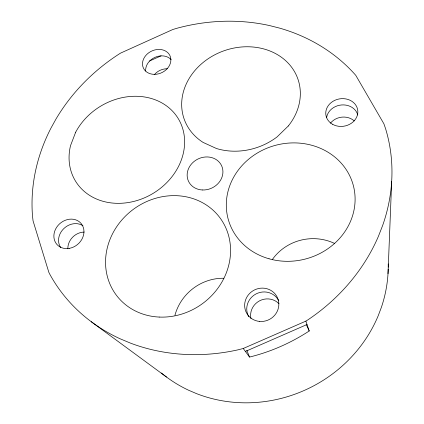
<?xml version="1.0" encoding="UTF-8"?>
<svg xmlns="http://www.w3.org/2000/svg" width="424" height="424" viewBox="0 0 424 424"><rect width="100%" height="100%" fill="white"/><g stroke="black" fill="none" stroke-linecap="round" stroke-linejoin="round"><path stroke-width="0.64" d="M388.008 273.681L391.681 181.313M305.858 321.122L307.957 319.807A183.778 162.524 -25.7 0 0 378.425 236.301L382.665 225.436A183.778 162.524 -25.7 0 0 385.517 128.483L383.906 123.824L355.773 75.34A183.778 162.524 -25.7 0 0 279.543 28.101L269.664 25.599A183.778 162.524 -25.7 0 0 177.63 28.074L172.891 29.473L120.48 53.154A183.778 162.524 -25.7 0 0 55.894 119.197L50.944 128.154A183.778 162.524 -25.7 0 0 32.516 216.15L33.061 220.872L48.855 272.367L49.756 274.164A183.778 162.524 -25.7 0 0 120.019 338.744L130.587 343.164A183.778 162.524 -25.7 0 0 238.182 349.795L243.249 348.491L305.858 321.122L309.218 330.985C290.959 342.915 270.713 351.872 249.524 357.066L243.249 348.491M149.566 60.998L161.051 55.857M245.406 351.443L307.013 324.514M91.25 321.715L166.521 377.042M306.213 324.387L309.218 330.985M246.848 350.356L249.524 357.066M388.214 263.929A136.978 128.419 -25.7 0 1 388.23 267.173M388.199 269.123A136.978 128.419 -25.7 0 1 381.346 307.442L378.24 315.668A136.978 128.419 -25.7 0 1 196.545 393.636L188.548 390.207A136.978 128.419 -25.7 0 1 161.417 373.03M174.937 315.286A48.426 45.988 -42.3 0 1 223.872 278.261M272.441 259.398A48.5 46.179 -9.4 0 1 334.313 243.318M330.45 123.204A15.423 13.388 -9 0 1 354.268 120.925M250.918 318.556A16.457 15.868 -28.1 0 1 259.499 300.86A16.457 15.868 -28.1 0 1 278.955 303.722M67.856 248.766A15.333 13.255 -41.7 0 1 84.196 232.076M154.522 74.465A14.082 11.618 -25.4 0 1 167.294 68.762M145.676 70.999A14.458 11.819 -25.3 0 1 154.951 57.351A14.458 11.819 -25.3 0 1 171.126 59.63M326.655 117.374A15.873 13.685 -9.4 0 1 341.659 104.951A15.873 13.685 -9.4 0 1 357.745 114.946M248.782 316.733A16.981 16.303 -27.9 0 1 255.948 293.98A16.981 16.303 -27.9 0 1 278.791 300.855M60.733 247.563A15.778 13.542 -41.4 0 1 63.711 228.69A15.778 13.542 -41.4 0 1 82.95 225.754M75.663 132.208L70.532 145.607A60.134 50.885 -31.3 0 0 138.982 199.916A60.134 50.885 -31.3 0 0 172.838 111.47A60.134 50.885 -31.3 0 0 75.663 132.208M288.32 125.981L277.058 136.92A60.298 51.113 -19.6 0 1 216.494 148.527L203.117 142.427A60.298 51.113 -19.6 0 1 194.775 70.66A60.298 51.113 -19.6 0 1 277.508 54.685A60.298 51.113 -19.6 0 1 288.32 125.981M269.039 258.778A64.798 58.788 -15.1 0 0 354.056 188.627A64.798 58.788 -15.1 0 0 248.994 158.915A64.798 58.788 -15.1 0 0 269.039 258.778M159.207 317.062A64.66 58.464 -36.7 0 0 226.082 228.441A64.66 58.464 -36.7 0 0 118.89 223.633A64.66 58.464 -36.7 0 0 159.207 317.062M202.402 189.973A18.285 16.091 -25.7 0 0 221.683 165.901A18.285 16.091 -25.7 0 0 191.028 164.523A18.285 16.091 -25.7 0 0 202.402 189.973M154.214 74.348A14.655 11.925 -25.3 0 0 170.024 55.82A14.655 11.925 -25.3 0 0 145.814 55.475A14.655 11.925 -25.3 0 0 154.214 74.348M69.525 248.316A16.011 13.69 -41.2 0 0 81.631 224.148A16.011 13.69 -41.2 0 0 55.592 229.103A16.011 13.69 -41.2 0 0 69.525 248.316M259.7 321.429A17.252 16.525 -27.8 0 0 277.466 297.701A17.252 16.525 -27.8 0 0 248.061 295.274A17.252 16.525 -27.8 0 0 259.7 321.429M332.654 124.338A16.107 13.833 -9.6 0 0 357.792 112.98A16.107 13.833 -9.6 0 0 334.944 100.271A16.107 13.833 -9.6 0 0 332.654 124.338"/></g></svg>
